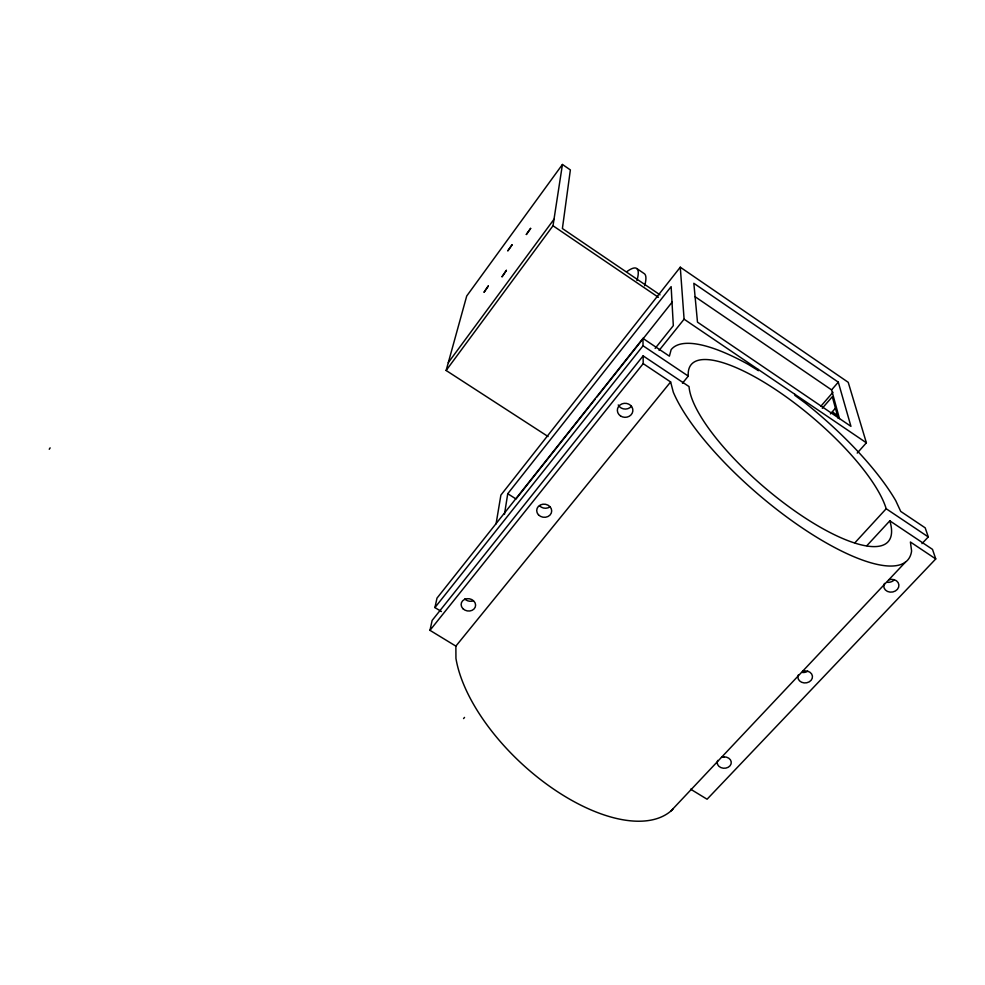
<?xml version="1.0" encoding="UTF-8"?>
<svg xmlns="http://www.w3.org/2000/svg" width="985" height="985" viewBox="0 0 985 985"><rect width="100%" height="100%" fill="white"/><g stroke="black" fill="none" stroke-linecap="round" stroke-linejoin="round"><path stroke-width="1.48" d="M548.066 436.527L446.131 370.483L553.004 225.762L562.435 164.47L570.364 169.925L562.398 228.532L660.024 294.847M504.455 514.404L507.743 493.707L671.142 286.623L673.321 325.653L655.136 348.407M496.071 523.897L500.885 495.11L680.278 267.206L848.22 382.315L866.381 442.807L857.209 453.088M673.014 809.067A142.074 70.723 42.8 0 1 551.834 787.877A142.074 70.723 42.8 0 1 455.944 658.399L455.87 646.123L429.977 630.338L432.132 620.439L643.119 355.868L689.044 386.576A128.789 39.141 40.4 0 0 801.63 515.648A128.789 39.141 40.4 0 0 889.824 520.831L932.5 549.371L935.75 558.938L707.082 799.229L690.608 789.182M441.415 611.55L434.927 607.573L436.983 598.141L642.971 338.409L669.394 356.151L671.142 349.675A152.466 45.79 40.3 0 1 748.341 364.438L758.425 370.668L758.204 369.437M446.131 370.483L466.718 296.005L562.435 164.47M49.25 449.258L50.124 447.867M448.31 362.628L554.001 219.261M595.038 399.344L516.017 498.976L507.743 493.707M596.947 396.943L672.152 302.112M434.927 607.573L643.033 345.784L642.971 338.409M429.977 630.338L643.193 363.637L643.119 355.868M659.088 350.414L684.095 319.189L680.278 267.206M455.87 646.123L670.625 381.958L643.193 363.637M682.457 383.227L688.281 376.098A126.794 38.033 40.3 0 1 777.017 390.516A126.794 38.033 40.3 0 1 886.192 508.74L928.276 536.936L921.972 543.634M463.566 718.582L464.538 717.412M839.466 418.637L831.586 389.888L838.297 382.155L693.834 283.298L697.491 322.144L850.942 426.345L838.297 382.155M820.874 406.214L832.978 392.276M822.278 408.283L832.313 396.721L838.223 418.416M830.429 413.922L835.489 408.122M854.955 542.723L886.192 508.74M866.899 545.641L889.824 520.831M670.884 811.037L905.474 562.103M935.75 558.938L910.411 542.021L911.593 550.96A154.867 47.132 40.4 0 1 804.154 529.216A154.867 47.132 40.4 0 1 673.297 392.178L670.625 381.958M643.033 345.784L688.281 376.098M832.448 411.989L837.521 415.424M553.004 225.762L658.399 297.31M684.095 319.189L866.381 442.807M694.942 296.62L831.586 389.888M636.926 268.646L644.498 273.805A65.182 13.531 -56.1 0 1 644.646 285.785M928.276 536.936L925.198 527.849L900.721 511.412L895.759 500.7A152.466 45.79 40.3 0 0 805.151 402.939L794.932 395.416L794.661 394.16M627.137 271.429A65.256 13.174 -56.1 0 1 636.926 280.54M721.512 757.317A7.043 5.701 -0.3 0 1 731.215 761.799A7.043 5.701 -0.3 0 1 723.322 768.226A7.043 5.701 -0.3 0 1 717.708 760.42M724.258 757.219A6.981 5.651 -0.3 0 1 722.448 757.219M802.504 671.376A7.301 6.021 -4.1 0 1 812.428 676.079A7.301 6.021 -4.1 0 1 804.105 682.913A7.301 6.021 -4.1 0 1 798.49 674.676M807.7 671.241A7.227 5.984 -4.2 0 1 802.344 672.459M888.729 579.869A7.597 6.366 -9 0 1 898.886 584.819A7.597 6.366 -9 0 1 890.058 592.12A7.597 6.366 -9 0 1 884.468 583.391M894.355 579.796A7.511 6.316 -9.1 0 1 887.337 582.307M473.317 600.801A7.19 6.132 9.9 0 1 464.772 598.954M631.459 406.239A7.683 6.957 1.2 0 1 618.235 404.946M549.987 506.844A7.424 6.526 6.7 0 1 539.558 505.81M507.891 250.756L512.028 244.871L507.891 250.756M506.388 270.358L502.067 276.736L506.388 270.358M488.289 285.982L484.115 292.163L488.289 285.982M530.644 228.385L526.347 234.479L530.644 228.385M538.475 514.835A7.511 6.575 6.7 0 0 551.255 513.16A7.511 6.575 6.7 0 0 542.883 504.209A7.511 6.575 6.7 0 0 538.475 514.835M620.538 415.965A7.769 7.018 1.3 0 0 632.838 411.09A7.769 7.018 1.3 0 0 621.966 403.887A7.769 7.018 1.3 0 0 620.538 415.965M462.938 608.693A7.277 6.169 9.9 0 0 475.226 607.166A7.277 6.169 9.9 0 0 466.952 598.708A7.277 6.169 9.9 0 0 462.938 608.693"/></g></svg>
